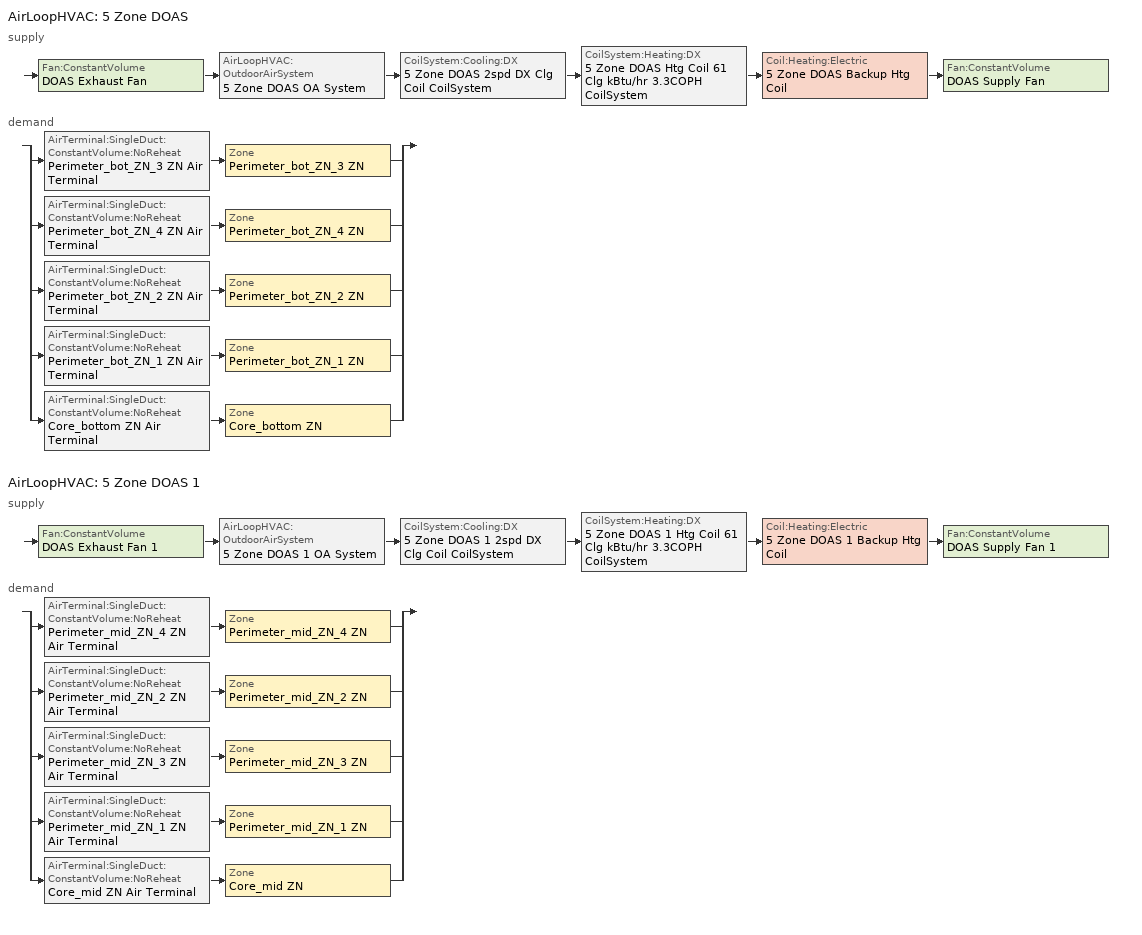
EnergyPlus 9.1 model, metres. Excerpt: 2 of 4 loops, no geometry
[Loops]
AirLoopHVAC '5 Zone DOAS'
 supply: Fan:ConstantVolume 'DOAS Exhaust Fan' > AirLoopHVAC:OutdoorAirSystem '5 Zone DOAS OA System' > CoilSystem:Cooling:DX '5 Zone DOAS 2spd DX Clg Coil CoilSystem' > CoilSystem:Heating:DX '5 Zone DOAS Htg Coil 61 Clg kBtu/hr 3.3COPH CoilSystem' > Coil:Heating:Electric '5 Zone DOAS Backup Htg Coil' > Fan:ConstantVolume 'DOAS Supply Fan'
 demand: split
  | AirTerminal:SingleDuct:ConstantVolume:NoReheat 'Perimeter_bot_ZN_3 ZN Air Terminal' > Zone 'Perimeter_bot_ZN_3 ZN'
  | AirTerminal:SingleDuct:ConstantVolume:NoReheat 'Perimeter_bot_ZN_4 ZN Air Terminal' > Zone 'Perimeter_bot_ZN_4 ZN'
  | AirTerminal:SingleDuct:ConstantVolume:NoReheat 'Perimeter_bot_ZN_2 ZN Air Terminal' > Zone 'Perimeter_bot_ZN_2 ZN'
  | AirTerminal:SingleDuct:ConstantVolume:NoReheat 'Perimeter_bot_ZN_1 ZN Air Terminal' > Zone 'Perimeter_bot_ZN_1 ZN'
  | AirTerminal:SingleDuct:ConstantVolume:NoReheat 'Core_bottom ZN Air Terminal' > Zone 'Core_bottom ZN'
AirLoopHVAC '5 Zone DOAS 1'
 supply: Fan:ConstantVolume 'DOAS Exhaust Fan 1' > AirLoopHVAC:OutdoorAirSystem '5 Zone DOAS 1 OA System' > CoilSystem:Cooling:DX '5 Zone DOAS 1 2spd DX Clg Coil CoilSystem' > CoilSystem:Heating:DX '5 Zone DOAS 1 Htg Coil 61 Clg kBtu/hr 3.3COPH CoilSystem' > Coil:Heating:Electric '5 Zone DOAS 1 Backup Htg Coil' > Fan:ConstantVolume 'DOAS Supply Fan 1'
 demand: split
  | AirTerminal:SingleDuct:ConstantVolume:NoReheat 'Perimeter_mid_ZN_4 ZN Air Terminal' > Zone 'Perimeter_mid_ZN_4 ZN'
  | AirTerminal:SingleDuct:ConstantVolume:NoReheat 'Perimeter_mid_ZN_2 ZN Air Terminal' > Zone 'Perimeter_mid_ZN_2 ZN'
  | AirTerminal:SingleDuct:ConstantVolume:NoReheat 'Perimeter_mid_ZN_3 ZN Air Terminal' > Zone 'Perimeter_mid_ZN_3 ZN'
  | AirTerminal:SingleDuct:ConstantVolume:NoReheat 'Perimeter_mid_ZN_1 ZN Air Terminal' > Zone 'Perimeter_mid_ZN_1 ZN'
  | AirTerminal:SingleDuct:ConstantVolume:NoReheat 'Core_mid ZN Air Terminal' > Zone 'Core_mid ZN'
[ZoneControl:Thermostat] Control Object Type 1=ThermostatSetpoint:DualSetpoint
Name | Zone or ZoneList | Control Type Schedule | Control Name 1
Core_bottom ZN Thermostat | Core_bottom ZN | Core_bottom ZN Thermostat Schedule | Office WholeBuilding - Md Office Thermostat 1
Core_mid ZN Thermostat | Core_mid ZN | Core_mid ZN Thermostat Schedule | Office WholeBuilding - Md Office Thermostat 2
Perimeter_bot_ZN_1 ZN Thermostat | Perimeter_bot_ZN_1 ZN | Perimeter_bot_ZN_1 ZN Thermostat Schedule | Office WholeBuilding - Md Office Thermostat 4
Perimeter_bot_ZN_2 ZN Thermostat | Perimeter_bot_ZN_2 ZN | Perimeter_bot_ZN_2 ZN Thermostat Schedule | Office WholeBuilding - Md Office Thermostat 5
Perimeter_bot_ZN_3 ZN Thermostat | Perimeter_bot_ZN_3 ZN | Perimeter_bot_ZN_3 ZN Thermostat Schedule | Office WholeBuilding - Md Office Thermostat 6
Perimeter_bot_ZN_4 ZN Thermostat | Perimeter_bot_ZN_4 ZN | Perimeter_bot_ZN_4 ZN Thermostat Schedule | Office WholeBuilding - Md Office Thermostat 7
Perimeter_mid_ZN_1 ZN Thermostat | Perimeter_mid_ZN_1 ZN | Perimeter_mid_ZN_1 ZN Thermostat Schedule | Office WholeBuilding - Md Office Thermostat 8
Perimeter_mid_ZN_2 ZN Thermostat | Perimeter_mid_ZN_2 ZN | Perimeter_mid_ZN_2 ZN Thermostat Schedule | Office WholeBuilding - Md Office Thermostat 9
Perimeter_mid_ZN_3 ZN Thermostat | Perimeter_mid_ZN_3 ZN | Perimeter_mid_ZN_3 ZN Thermostat Schedule | Office WholeBuilding - Md Office Thermostat 10
Perimeter_mid_ZN_4 ZN Thermostat | Perimeter_mid_ZN_4 ZN | Perimeter_mid_ZN_4 ZN Thermostat Schedule | Office WholeBuilding - Md Office Thermostat 11
[ThermostatSetpoint:DualSetpoint] Heating Setpoint Temperature Schedule=OfficeMedium HTGSETP_SCH_YES_OPTIMUM; Cooling Setpoint Temperature Schedule=OfficeMedium CLGSETP_SCH_YES_OPTIMUM
Office WholeBuilding - Md Office Thermostat 1; Office WholeBuilding - Md Office Thermostat 2; Office WholeBuilding - Md Office Thermostat 4; Office WholeBuilding - Md Office Thermostat 5; Office WholeBuilding - Md Office Thermostat 6; Office WholeBuilding - Md Office Thermostat 7; Office WholeBuilding - Md Office Thermostat 8; Office WholeBuilding - Md Office Thermostat 9; Office WholeBuilding - Md Office Thermostat 10; Office WholeBuilding - Md Office Thermostat 11
[AirTerminal:SingleDuct:ConstantVolume:NoReheat] Availability Schedule=Always On Discrete; Maximum Air Flow Rate {m3/s}=AutoSize
Core_bottom ZN Air Terminal; Core_mid ZN Air Terminal; Perimeter_bot_ZN_1 ZN Air Terminal; Perimeter_bot_ZN_2 ZN Air Terminal; Perimeter_bot_ZN_3 ZN Air Terminal; Perimeter_bot_ZN_4 ZN Air Terminal; Perimeter_mid_ZN_1 ZN Air Terminal; Perimeter_mid_ZN_2 ZN Air Terminal; Perimeter_mid_ZN_3 ZN Air Terminal; Perimeter_mid_ZN_4 ZN Air Terminal
[ZoneHVAC:TerminalUnit:VariableRefrigerantFlow] Terminal Unit Availability Schedule=Always On Discrete; Cooling Supply Air Flow Rate {m3/s}=Autosize; No Cooling Supply Air Flow Rate {m3/s}=Autosize; Heating Supply Air Flow Rate {m3/s}=Autosize; No Heating Supply Air Flow Rate {m3/s}=Autosize; Cooling Outdoor Air Flow Rate {m3/s}=0; Heating Outdoor Air Flow Rate {m3/s}=0; No Load Outdoor Air Flow Rate {m3/s}=0; Supply Air Fan Operating Mode Schedule=Always Off Discrete; Supply Air Fan Placement=DrawThrough; Zone Terminal Unit On Parasitic Electric Energy Use {W}=30; Zone Terminal Unit Off Parasitic Electric Energy Use {W}=20; Rated Heating Capacity Sizing Ratio {W/W}=1
Name | Supply Air Fan Object | Cooling Coil Object | Heating Coil Object
Core_bottom ZN VRF Terminal Unit | Core_bottom ZN VRF Unit Cycling Fan | Zone HVAC Terminal Unit Variable Refrigerant Flow 1 Cooling Coil 4 | Zone HVAC Terminal Unit Variable Refrigerant Flow 1 Heating Coil 4
Core_mid ZN VRF Terminal Unit | Core_mid ZN VRF Unit Cycling Fan | Zone HVAC Terminal Unit Variable Refrigerant Flow 1 Cooling Coil 9 | Zone HVAC Terminal Unit Variable Refrigerant Flow 1 Heating Coil 9
Perimeter_bot_ZN_1 ZN VRF Terminal Unit | Perimeter_bot_ZN_1 ZN VRF Unit Cycling Fan | Zone HVAC Terminal Unit Variable Refrigerant Flow 1 Cooling Coil 3 | Zone HVAC Terminal Unit Variable Refrigerant Flow 1 Heating Coil 3
Perimeter_bot_ZN_2 ZN VRF Terminal Unit | Perimeter_bot_ZN_2 ZN VRF Unit Cycling Fan | Zone HVAC Terminal Unit Variable Refrigerant Flow 1 Cooling Coil 2 | Zone HVAC Terminal Unit Variable Refrigerant Flow 1 Heating Coil 2
Perimeter_bot_ZN_3 ZN VRF Terminal Unit | Perimeter_bot_ZN_3 ZN VRF Unit Cycling Fan | Zone HVAC Terminal Unit Variable Refrigerant Flow 1 Cooling Coil | Zone HVAC Terminal Unit Variable Refrigerant Flow 1 Heating Coil
Perimeter_bot_ZN_4 ZN VRF Terminal Unit | Perimeter_bot_ZN_4 ZN VRF Unit Cycling Fan | Zone HVAC Terminal Unit Variable Refrigerant Flow 1 Cooling Coil 1 | Zone HVAC Terminal Unit Variable Refrigerant Flow 1 Heating Coil 1
Perimeter_mid_ZN_1 ZN VRF Terminal Unit | Perimeter_mid_ZN_1 ZN VRF Unit Cycling Fan | Zone HVAC Terminal Unit Variable Refrigerant Flow 1 Cooling Coil 8 | Zone HVAC Terminal Unit Variable Refrigerant Flow 1 Heating Coil 8
Perimeter_mid_ZN_2 ZN VRF Terminal Unit | Perimeter_mid_ZN_2 ZN VRF Unit Cycling Fan | Zone HVAC Terminal Unit Variable Refrigerant Flow 1 Cooling Coil 6 | Zone HVAC Terminal Unit Variable Refrigerant Flow 1 Heating Coil 6
Perimeter_mid_ZN_3 ZN VRF Terminal Unit | Perimeter_mid_ZN_3 ZN VRF Unit Cycling Fan | Zone HVAC Terminal Unit Variable Refrigerant Flow 1 Cooling Coil 7 | Zone HVAC Terminal Unit Variable Refrigerant Flow 1 Heating Coil 7
Perimeter_mid_ZN_4 ZN VRF Terminal Unit | Perimeter_mid_ZN_4 ZN VRF Unit Cycling Fan | Zone HVAC Terminal Unit Variable Refrigerant Flow 1 Cooling Coil 5 | Zone HVAC Terminal Unit Variable Refrigerant Flow 1 Heating Coil 5
[Coil:Cooling:DX:VariableRefrigerantFlow] Availability Schedule=Always On Discrete; Gross Rated Total Cooling Capacity {W}=Autosize; Gross Rated Sensible Heat Ratio=Autosize; Rated Air Flow Rate {m3/s}=Autosize
Name | Cooling Capacity Ratio Modifier Function of Temperature Curve | Cooling Capacity Modifier Curve Function of Flow Fraction
Zone HVAC Terminal Unit Variable Refrigerant Flow 1 Cooling Coil 4 | VRFTUCoolCapFT 4 | VRFACCoolCapFFF 4
Zone HVAC Terminal Unit Variable Refrigerant Flow 1 Cooling Coil 9 | VRFTUCoolCapFT 9 | VRFACCoolCapFFF 9
Zone HVAC Terminal Unit Variable Refrigerant Flow 1 Cooling Coil 3 | VRFTUCoolCapFT 3 | VRFACCoolCapFFF 3
Zone HVAC Terminal Unit Variable Refrigerant Flow 1 Cooling Coil 2 | VRFTUCoolCapFT 2 | VRFACCoolCapFFF 2
Zone HVAC Terminal Unit Variable Refrigerant Flow 1 Cooling Coil | VRFTUCoolCapFT | VRFACCoolCapFFF
Zone HVAC Terminal Unit Variable Refrigerant Flow 1 Cooling Coil 1 | VRFTUCoolCapFT 1 | VRFACCoolCapFFF 1
Zone HVAC Terminal Unit Variable Refrigerant Flow 1 Cooling Coil 8 | VRFTUCoolCapFT 8 | VRFACCoolCapFFF 8
Zone HVAC Terminal Unit Variable Refrigerant Flow 1 Cooling Coil 6 | VRFTUCoolCapFT 6 | VRFACCoolCapFFF 6
Zone HVAC Terminal Unit Variable Refrigerant Flow 1 Cooling Coil 7 | VRFTUCoolCapFT 7 | VRFACCoolCapFFF 7
Zone HVAC Terminal Unit Variable Refrigerant Flow 1 Cooling Coil 5 | VRFTUCoolCapFT 5 | VRFACCoolCapFFF 5
[Coil:Heating:DX:VariableRefrigerantFlow] Availability Schedule=Always On Discrete; Gross Rated Heating Capacity {W}=Autosize; Rated Air Flow Rate {m3/s}=Autosize
Name | Heating Capacity Ratio Modifier Function of Temperature Curve | Heating Capacity Modifier Function of Flow Fraction Curve
Zone HVAC Terminal Unit Variable Refrigerant Flow 1 Heating Coil 4 | Coil Heating DX Variable Refrigerant Flow 1 VRFTUHeatCAPFT 4 | Coil Heating DX Variable Refrigerant Flow 1 VRFACCoolCapFFF 4
Zone HVAC Terminal Unit Variable Refrigerant Flow 1 Heating Coil 9 | Coil Heating DX Variable Refrigerant Flow 1 VRFTUHeatCAPFT 9 | Coil Heating DX Variable Refrigerant Flow 1 VRFACCoolCapFFF 9
Zone HVAC Terminal Unit Variable Refrigerant Flow 1 Heating Coil 3 | Coil Heating DX Variable Refrigerant Flow 1 VRFTUHeatCAPFT 3 | Coil Heating DX Variable Refrigerant Flow 1 VRFACCoolCapFFF 3
Zone HVAC Terminal Unit Variable Refrigerant Flow 1 Heating Coil 2 | Coil Heating DX Variable Refrigerant Flow 1 VRFTUHeatCAPFT 2 | Coil Heating DX Variable Refrigerant Flow 1 VRFACCoolCapFFF 2
Zone HVAC Terminal Unit Variable Refrigerant Flow 1 Heating Coil | Coil Heating DX Variable Refrigerant Flow 1 VRFTUHeatCAPFT | Coil Heating DX Variable Refrigerant Flow 1 VRFACCoolCapFFF
Zone HVAC Terminal Unit Variable Refrigerant Flow 1 Heating Coil 1 | Coil Heating DX Variable Refrigerant Flow 1 VRFTUHeatCAPFT 1 | Coil Heating DX Variable Refrigerant Flow 1 VRFACCoolCapFFF 1
Zone HVAC Terminal Unit Variable Refrigerant Flow 1 Heating Coil 8 | Coil Heating DX Variable Refrigerant Flow 1 VRFTUHeatCAPFT 8 | Coil Heating DX Variable Refrigerant Flow 1 VRFACCoolCapFFF 8
Zone HVAC Terminal Unit Variable Refrigerant Flow 1 Heating Coil 6 | Coil Heating DX Variable Refrigerant Flow 1 VRFTUHeatCAPFT 6 | Coil Heating DX Variable Refrigerant Flow 1 VRFACCoolCapFFF 6
Zone HVAC Terminal Unit Variable Refrigerant Flow 1 Heating Coil 7 | Coil Heating DX Variable Refrigerant Flow 1 VRFTUHeatCAPFT 7 | Coil Heating DX Variable Refrigerant Flow 1 VRFACCoolCapFFF 7
Zone HVAC Terminal Unit Variable Refrigerant Flow 1 Heating Coil 5 | Coil Heating DX Variable Refrigerant Flow 1 VRFTUHeatCAPFT 5 | Coil Heating DX Variable Refrigerant Flow 1 VRFACCoolCapFFF 5
[Fan:OnOff] Availability Schedule=Always On Discrete; Maximum Flow Rate {m3/s}=Autosize; Motor In Airstream Fraction=1
Name | Fan Total Efficiency | Pressure Rise {Pa} | Motor Efficiency | Fan Power Ratio Function of Speed Ratio Curve | Fan Efficiency Ratio Function of Speed Ratio Curve
Core_bottom ZN VRF Unit Cycling Fan | 0.56225 | 452.709 | 0.865 | Fan On Off Power Curve 4 | Fan On Off Efficiency Curve 4
Core_mid ZN VRF Unit Cycling Fan | 0.56225 | 452.709 | 0.865 | Fan On Off Power Curve 9 | Fan On Off Efficiency Curve 9
Perimeter_bot_ZN_1 ZN VRF Unit Cycling Fan | 0.55575 | 447.476 | 0.855 | Fan On Off Power Curve 3 | Fan On Off Efficiency Curve 3
Perimeter_bot_ZN_2 ZN VRF Unit Cycling Fan | 0.55575 | 447.476 | 0.855 | Fan On Off Power Curve 2 | Fan On Off Efficiency Curve 2
Perimeter_bot_ZN_3 ZN VRF Unit Cycling Fan | 0.55575 | 447.476 | 0.855 | Fan On Off Power Curve | Fan On Off Efficiency Curve
Perimeter_bot_ZN_4 ZN VRF Unit Cycling Fan | 0.55575 | 447.476 | 0.855 | Fan On Off Power Curve 1 | Fan On Off Efficiency Curve 1
Perimeter_mid_ZN_1 ZN VRF Unit Cycling Fan | 0.55575 | 447.476 | 0.855 | Fan On Off Power Curve 8 | Fan On Off Efficiency Curve 8
Perimeter_mid_ZN_2 ZN VRF Unit Cycling Fan | 0.55575 | 447.476 | 0.855 | Fan On Off Power Curve 6 | Fan On Off Efficiency Curve 6
Perimeter_mid_ZN_3 ZN VRF Unit Cycling Fan | 0.55575 | 447.476 | 0.855 | Fan On Off Power Curve 7 | Fan On Off Efficiency Curve 7
Perimeter_mid_ZN_4 ZN VRF Unit Cycling Fan | 0.55575 | 447.476 | 0.855 | Fan On Off Power Curve 5 | Fan On Off Efficiency Curve 5
[Zone equipment]
Core_bottom ZN: Core_bottom ZN Air Terminal, Core_bottom ZN VRF Terminal Unit
Core_mid ZN: Core_mid ZN Air Terminal, Core_mid ZN VRF Terminal Unit
Perimeter_bot_ZN_1 ZN: Perimeter_bot_ZN_1 ZN Air Terminal, Perimeter_bot_ZN_1 ZN VRF Terminal Unit
Perimeter_bot_ZN_2 ZN: Perimeter_bot_ZN_2 ZN Air Terminal, Perimeter_bot_ZN_2 ZN VRF Terminal Unit
Perimeter_bot_ZN_3 ZN: Perimeter_bot_ZN_3 ZN Air Terminal, Perimeter_bot_ZN_3 ZN VRF Terminal Unit
Perimeter_bot_ZN_4 ZN: Perimeter_bot_ZN_4 ZN Air Terminal, Perimeter_bot_ZN_4 ZN VRF Terminal Unit
Perimeter_mid_ZN_1 ZN: Perimeter_mid_ZN_1 ZN Air Terminal, Perimeter_mid_ZN_1 ZN VRF Terminal Unit
Perimeter_mid_ZN_2 ZN: Perimeter_mid_ZN_2 ZN Air Terminal, Perimeter_mid_ZN_2 ZN VRF Terminal Unit
Perimeter_mid_ZN_3 ZN: Perimeter_mid_ZN_3 ZN Air Terminal, Perimeter_mid_ZN_3 ZN VRF Terminal Unit
Perimeter_mid_ZN_4 ZN: Perimeter_mid_ZN_4 ZN Air Terminal, Perimeter_mid_ZN_4 ZN VRF Terminal Unit
[Sizing:Zone] Zone Cooling Design Supply Air Temperature Input Method=SupplyAirTemperature; Zone Cooling Design Supply Air Temperature {C}=12.7778; Zone Cooling Design Supply Air Temperature Difference {deltaC}=11.11; Zone Heating Design Supply Air Temperature Input Method=SupplyAirTemperature; Zone Heating Design Supply Air Temperature {C}=40; Zone Heating Design Supply Air Temperature Difference {deltaC}=11.11; Zone Cooling Design Supply Air Humidity Ratio {kgWater/kgDryAir}=0.0085; Zone Heating Design Supply Air Humidity Ratio {kgWater/kgDryAir}=0.008; Design Specification Outdoor Air Object=Office WholeBuilding - Md Office Ventilation; Cooling Design Air Flow Method=DesignDay; Cooling Design Air Flow Rate {m3/s}=0; Cooling Minimum Air Flow per Zone Floor Area {m3/s-m2}=0.000762; Cooling Minimum Air Flow {m3/s}=0; Cooling Minimum Air Flow Fraction=0; Heating Design Air Flow Method=DesignDay; Heating Design Air Flow Rate {m3/s}=0; Heating Maximum Air Flow per Zone Floor Area {m3/s-m2}=0.002032; Heating Maximum Air Flow {m3/s}=0.141576; Heating Maximum Air Flow Fraction=0.3; Account for Dedicated Outdoor Air System=Yes; Dedicated Outdoor Air System Control Strategy=NeutralSupplyAir; Dedicated Outdoor Air Low Setpoint Temperature for Design {C}=15.5556; Dedicated Outdoor Air High Setpoint Temperature for Design {C}=21.1111
Name | Design Specification Zone Air Distribution Object
Core_bottom ZN | Core_bottom ZN Design Spec Zone Air Dist
Core_mid ZN | Core_mid ZN Design Spec Zone Air Dist
Perimeter_bot_ZN_1 ZN | Perimeter_bot_ZN_1 ZN Design Spec Zone Air Dist
Perimeter_bot_ZN_2 ZN | Perimeter_bot_ZN_2 ZN Design Spec Zone Air Dist
Perimeter_bot_ZN_3 ZN | Perimeter_bot_ZN_3 ZN Design Spec Zone Air Dist
Perimeter_bot_ZN_4 ZN | Perimeter_bot_ZN_4 ZN Design Spec Zone Air Dist
Perimeter_mid_ZN_1 ZN | Perimeter_mid_ZN_1 ZN Design Spec Zone Air Dist
Perimeter_mid_ZN_2 ZN | Perimeter_mid_ZN_2 ZN Design Spec Zone Air Dist
Perimeter_mid_ZN_3 ZN | Perimeter_mid_ZN_3 ZN Design Spec Zone Air Dist
Perimeter_mid_ZN_4 ZN | Perimeter_mid_ZN_4 ZN Design Spec Zone Air Dist
[DesignSpecification:ZoneAirDistribution] Zone Air Distribution Effectiveness in Cooling Mode=1; Zone Air Distribution Effectiveness in Heating Mode=1
Core_bottom ZN Design Spec Zone Air Dist; Core_mid ZN Design Spec Zone Air Dist; Perimeter_bot_ZN_1 ZN Design Spec Zone Air Dist; Perimeter_bot_ZN_2 ZN Design Spec Zone Air Dist; Perimeter_bot_ZN_3 ZN Design Spec Zone Air Dist; Perimeter_bot_ZN_4 ZN Design Spec Zone Air Dist; Perimeter_mid_ZN_1 ZN Design Spec Zone Air Dist; Perimeter_mid_ZN_2 ZN Design Spec Zone Air Dist; Perimeter_mid_ZN_3 ZN Design Spec Zone Air Dist; Perimeter_mid_ZN_4 ZN Design Spec Zone Air Dist
[Controller:MechanicalVentilation] Demand Controlled Ventilation=No; System Outdoor Air Method=ZoneSum; Design Specification Outdoor Air Object Name 1=Office WholeBuilding - Md Office Ventilation; Design Specification Outdoor Air Object Name 2=Office WholeBuilding - Md Office Ventilation; Design Specification Outdoor Air Object Name 3=Office WholeBuilding - Md Office Ventilation; Design Specification Outdoor Air Object Name 4=Office WholeBuilding - Md Office Ventilation; Design Specification Outdoor Air Object Name 5=Office WholeBuilding - Md Office Ventilation
Name | Availability Schedule | Zone Name 1 | Design Specification Zone Air Distribution Object Name 1 | Zone Name 2 | Design Specification Zone Air Distribution Object Name 2 | Zone Name 3 | Design Specification Zone Air Distribution Object Name 3 | Zone Name 4 | Design Specification Zone Air Distribution Object Name 4 | Zone Name 5 | Design Specification Zone Air Distribution Object Name 5
5 Zone DOAS Mechanical Ventilation Controller | 5 Zone DOAS Occ Sch | Core_bottom ZN | Core_bottom ZN Design Spec Zone Air Dist | Perimeter_bot_ZN_1 ZN | Perimeter_bot_ZN_1 ZN Design Spec Zone Air Dist | Perimeter_bot_ZN_2 ZN | Perimeter_bot_ZN_2 ZN Design Spec Zone Air Dist | Perimeter_bot_ZN_3 ZN | Perimeter_bot_ZN_3 ZN Design Spec Zone Air Dist | Perimeter_bot_ZN_4 ZN | Perimeter_bot_ZN_4 ZN Design Spec Zone Air Dist
5 Zone DOAS 1 Mechanical Ventilation Controller | 5 Zone DOAS 1 Occ Sch | Core_mid ZN | Core_mid ZN Design Spec Zone Air Dist | Perimeter_mid_ZN_1 ZN | Perimeter_mid_ZN_1 ZN Design Spec Zone Air Dist | Perimeter_mid_ZN_2 ZN | Perimeter_mid_ZN_2 ZN Design Spec Zone Air Dist | Perimeter_mid_ZN_3 ZN | Perimeter_mid_ZN_3 ZN Design Spec Zone Air Dist | Perimeter_mid_ZN_4 ZN | Perimeter_mid_ZN_4 ZN Design Spec Zone Air Dist
[DesignSpecification:OutdoorAir]
Office WholeBuilding - Md Office Ventilation: Outdoor Air Method=Sum; Outdoor Air Flow per Person {m3/s-person}=0; Outdoor Air Flow per Zone Floor Area {m3/s-m2}=0.0004318; Outdoor Air Flow per Zone {m3/s}=0; Outdoor Air Flow Air Changes per Hour {1/hr}=0
[AirLoopHVAC] Design Supply Air Flow Rate {m3/s}=AutoSize
5 Zone DOAS; 5 Zone DOAS 1
[Sizing:System] Type of Load to Size On=VentilationRequirement; Design Outdoor Air Flow Rate {m3/s}=Autosize; Central Heating Maximum System Air Flow Ratio=1; Preheat Design Temperature {C}=7; Preheat Design Humidity Ratio {kgWater/kgDryAir}=0.008; Precool Design Temperature {C}=12.8; Precool Design Humidity Ratio {kgWater/kgDryAir}=0.008; Central Cooling Design Supply Air Temperature {C}=15.5556; Central Heating Design Supply Air Temperature {C}=21.1111; Type of Zone Sum to Use=Coincident; 100% Outdoor Air in Cooling=Yes; 100% Outdoor Air in Heating=Yes; Central Cooling Design Supply Air Humidity Ratio {kgWater/kgDryAir}=0.0085; Central Heating Design Supply Air Humidity Ratio {kgWater/kgDryAir}=0.008; Cooling Supply Air Flow Rate Method=DesignDay; Cooling Supply Air Flow Rate {m3/s}=0; Cooling Supply Air Flow Rate Per Floor Area {m3/s-m2}=0.00996765; Cooling Fraction of Autosized Cooling Supply Air Flow Rate=1; Cooling Supply Air Flow Rate Per Unit Cooling Capacity {m3/s-W}=3.94755e-05; Heating Supply Air Flow Rate Method=DesignDay; Heating Supply Air Flow Rate {m3/s}=0; Heating Supply Air Flow Rate Per Floor Area {m3/s-m2}=0.00996765; Heating Fraction of Autosized Heating Supply Air Flow Rate=1; Heating Fraction of Autosized Cooling Supply Air Flow Rate=1; Heating Supply Air Flow Rate Per Unit Heating Capacity {m3/s-W}=3.15882e-05; System Outdoor Air Method=ZoneSum; Zone Maximum Outdoor Air Fraction=1; Cooling Design Capacity Method=CoolingDesignCapacity; Cooling Design Capacity {W}=Autosize; Cooling Design Capacity Per Floor Area {W/m2}=234.7; Fraction of Autosized Cooling Design Capacity=1; Heating Design Capacity Method=HeatingDesignCapacity; Heating Design Capacity {W}=Autosize; Heating Design Capacity Per Floor Area {W/m2}=157; Fraction of Autosized Heating Design Capacity=1; Central Cooling Capacity Control Method=OnOff
5 Zone DOAS; 5 Zone DOAS 1
[Fan:ConstantVolume] Maximum Flow Rate {m3/s}=AutoSize; Motor In Airstream Fraction=1
Name | Availability Schedule | Fan Total Efficiency | Pressure Rise {Pa} | Motor Efficiency
DOAS Exhaust Fan | 5 Zone DOAS Occ Sch | 0.55575 | 498.178 | 0.855
DOAS Supply Fan | 5 Zone DOAS Occ Sch | 0.56225 | 747.267 | 0.865
DOAS Exhaust Fan 1 | 5 Zone DOAS 1 Occ Sch | 0.55575 | 498.178 | 0.855
DOAS Supply Fan 1 | 5 Zone DOAS 1 Occ Sch | 0.56225 | 747.267 | 0.865
[SetpointManager:MixedAir] Control Variable=Temperature
Name | Setpoint Node or NodeList
DOAS Exhaust Fan Outlet Air Node OS Default SPM | DOAS Exhaust Fan Outlet Air Node
5 Zone DOAS Heat Exchanger Primary Outlet Air Node OS Default SPM | 5 Zone DOAS Heat Exchanger Primary Outlet Air Node
5 Zone DOAS Mixed Air Node OS Default SPM | 5 Zone DOAS Mixed Air Node
5 Zone DOAS 2spd DX Clg Coil Outlet Air Node OS Default SPM | 5 Zone DOAS 2spd DX Clg Coil Outlet Air Node
5 Zone DOAS Htg Coil Outlet Air Node OS Default SPM | 5 Zone DOAS Htg Coil Outlet Air Node
DOAS Exhaust Fan 1 Outlet Air Node OS Default SPM | DOAS Exhaust Fan 1 Outlet Air Node
5 Zone DOAS 1 Heat Exchanger Primary Outlet Air Node OS Default SPM | 5 Zone DOAS 1 Heat Exchanger Primary Outlet Air Node
5 Zone DOAS 1 Mixed Air Node OS Default SPM | 5 Zone DOAS 1 Mixed Air Node
5 Zone DOAS 1 2spd DX Clg Coil Outlet Air Node OS Default SPM | 5 Zone DOAS 1 2spd DX Clg Coil Outlet Air Node
5 Zone DOAS 1 Htg Coil Outlet Air Node OS Default SPM | 5 Zone DOAS 1 Htg Coil Outlet Air Node
[Controller:OutdoorAir] Minimum Outdoor Air Flow Rate {m3/s}=Autosize; Maximum Outdoor Air Flow Rate {m3/s}=Autosize; Economizer Control Type=NoEconomizer; Economizer Control Action Type=ModulateFlow; Lockout Type=NoLockout; Minimum Limit Type=FixedMinimum; Minimum Fraction of Outdoor Air Schedule=Always On Discrete; High Humidity Control=No; Control High Indoor Humidity Based on Outdoor Humidity Ratio=Yes; Heat Recovery Bypass Control Type=BypassWhenWithinEconomizerLimits
Name | Minimum Outdoor Air Schedule | Mechanical Ventilation Controller
5 Zone DOAS Outdoor Air Controller | 5 Zone DOAS Occ Sch | 5 Zone DOAS Mechanical Ventilation Controller
5 Zone DOAS 1 Outdoor Air Controller | 5 Zone DOAS 1 Occ Sch | 5 Zone DOAS 1 Mechanical Ventilation Controller
[HeatExchanger:AirToAir:SensibleAndLatent] Availability Schedule=Always On Discrete; Nominal Supply Air Flow Rate {m3/s}=Autosize; Sensible Effectiveness at 100% Heating Air Flow=0.72; Latent Effectiveness at 100% Heating Air Flow=0.72; Sensible Effectiveness at 75% Heating Air Flow=0.72; Latent Effectiveness at 75% Heating Air Flow=0.72; Sensible Effectiveness at 100% Cooling Air Flow=0.72; Latent Effectiveness at 100% Cooling Air Flow=0.72; Sensible Effectiveness at 75% Cooling Air Flow=0.72; Latent Effectiveness at 75% Cooling Air Flow=0.72; Nominal Electric Power {W}=0; Supply Air Outlet Temperature Control=No; Heat Exchanger Type=Rotary; Frost Control Type=None; Threshold Temperature {C}=1.7; Economizer Lockout=Yes
5 Zone DOAS Heat Exchanger; 5 Zone DOAS 1 Heat Exchanger
[CoilSystem:Cooling:DX] Availability Schedule=Always On Discrete
Name | Cooling Coil
5 Zone DOAS 2spd DX Clg Coil CoilSystem | 5 Zone DOAS 2spd DX Clg Coil
5 Zone DOAS 1 2spd DX Clg Coil CoilSystem | 5 Zone DOAS 1 2spd DX Clg Coil
[Coil:Cooling:DX:TwoSpeed] Availability Schedule=Always On Discrete; High Speed Gross Rated Total Cooling Capacity {W}=Autosize; High Speed Rated Sensible Heat Ratio=Autosize; High Speed Gross Rated Cooling COP {W/W}=3; High Speed Rated Air Flow Rate {m3/s}=Autosize; Low Speed Gross Rated Total Cooling Capacity {W}=Autosize; Low Speed Gross Rated Sensible Heat Ratio=0.69; Low Speed Gross Rated Cooling COP {W/W}=3; Low Speed Rated Air Flow Rate {m3/s}=Autosize; Condenser Type=AirCooled; High Speed Evaporative Condenser Effectiveness=0; High Speed Evaporative Condenser Air Flow Rate {m3/s}=Autosize; High Speed Evaporative Condenser Pump Rated Power Consumption {W}=Autosize; Low Speed Evaporative Condenser Effectiveness=0; Low Speed Evaporative Condenser Air Flow Rate {m3/s}=Autosize; Low Speed Evaporative Condenser Pump Rated Power Consumption {W}=Autosize; Basin Heater Capacity {W/K}=10; Basin Heater Setpoint Temperature {C}=2
Name | Total Cooling Capacity Function of Temperature Curve | Total Cooling Capacity Function of Flow Fraction Curve | Energy Input Ratio Function of Temperature Curve | Energy Input Ratio Function of Flow Fraction Curve | Part Load Fraction Correlation Curve | Low Speed Total Cooling Capacity Function of Temperature Curve | Low Speed Energy Input Ratio Function of Temperature Curve
5 Zone DOAS 2spd DX Clg Coil | Curve Biquadratic 1 | Curve Quadratic 3 | Curve Biquadratic 2 | Curve Quadratic 4 | Curve Quadratic 5 | Curve Biquadratic 3 | Curve Biquadratic 4
5 Zone DOAS 1 2spd DX Clg Coil | Curve Biquadratic 5 | Curve Quadratic 8 | Curve Biquadratic 6 | Curve Quadratic 9 | Curve Quadratic 10 | Curve Biquadratic 7 | Curve Biquadratic 8
[CoilSystem:Heating:DX] Availability Schedule=Always On Discrete
Name | Heating Coil
5 Zone DOAS Htg Coil 61 Clg kBtu/hr 3.3COPH CoilSystem | 5 Zone DOAS Htg Coil 61 Clg kBtu/hr 3.3COPH
5 Zone DOAS 1 Htg Coil 61 Clg kBtu/hr 3.3COPH CoilSystem | 5 Zone DOAS 1 Htg Coil 61 Clg kBtu/hr 3.3COPH
[Coil:Heating:DX:SingleSpeed] Availability Schedule=Always On Discrete; Gross Rated Heating Capacity {W}=Autosize; Gross Rated Heating COP {W/W}=3.53428; Rated Air Flow Rate {m3/s}=Autosize; Rated Supply Fan Power Per Volume Flow Rate {W/(m3/s)}=773.3; Heating Capacity Function of Temperature Curve=DXHEAT-NECB2011-REF-CAPFT; Heating Capacity Function of Flow Fraction Curve=DXHEAT-NECB2011-REF-CAPFFLOW; Energy Input Ratio Function of Temperature Curve=DXHEAT-NECB2011-REF-EIRFT; Energy Input Ratio Function of Flow Fraction Curve=DXHEAT-NECB2011-REF-EIRFFLOW; Part Load Fraction Correlation Curve=DXHEAT-NECB2011-REF-PLFFPLR; Minimum Outdoor Dry-Bulb Temperature for Compressor Operation {C}=-8; Maximum Outdoor Dry-Bulb Temperature for Defrost Operation {C}=5; Crankcase Heater Capacity {W}=0; Maximum Outdoor Dry-Bulb Temperature for Crankcase Heater Operation {C}=10; Defrost Strategy=ReverseCycle; Defrost Control=OnDemand; Defrost Time Period Fraction=0.166667; Resistive Defrost Heater Capacity {W}=2000
Name | Defrost Energy Input Ratio Function of Temperature Curve
5 Zone DOAS Htg Coil 61 Clg kBtu/hr 3.3COPH | 5 Zone DOAS Htg Coil Defrost EIR Func of Temp Curve
5 Zone DOAS 1 Htg Coil 61 Clg kBtu/hr 3.3COPH | 5 Zone DOAS 1 Htg Coil Defrost EIR Func of Temp Curve
[Coil:Heating:Electric] Availability Schedule=Always On Discrete; Efficiency=1; Nominal Capacity {W}=Autosize
5 Zone DOAS Backup Htg Coil; 5 Zone DOAS 1 Backup Htg Coil
[AirConditioner:VariableRefrigerantFlow] Availability Schedule=Always On Discrete; Gross Rated Total Cooling Capacity {W}=Autosize; Gross Rated Cooling COP {W/W}=4.287; Minimum Outdoor Temperature in Cooling Mode {C}=-15; Maximum Outdoor Temperature in Cooling Mode {C}=50; Gross Rated Heating Capacity {W}=Autosize; Rated Heating Capacity Sizing Ratio {W/W}=1; Gross Rated Heating COP {W/W}=4.147; Minimum Outdoor Temperature in Heating Mode {C}=-25; Maximum Outdoor Temperature in Heating Mode {C}=16.1; Heating Performance Curve Outdoor Temperature Type=WetBulbTemperature; Minimum Heat Pump Part-Load Ratio=0.25; Master Thermostat Priority Control Type=LoadPriority; Heat Pump Waste Heat Recovery=Yes; Equivalent Piping Length used for Piping Correction Factor in Cooling Mode {m}=30.48; Vertical Height used for Piping Correction Factor {m}=10.668; Piping Correction Factor for Height in Cooling Mode Coefficient {1/m}=-0.000386; Equivalent Piping Length used for Piping Correction Factor in Heating Mode {m}=30.48; Piping Correction Factor for Height in Heating Mode Coefficient {1/m}=0; Crankcase Heater Power per Compressor {W}=15; Number of Compressors=3; Ratio of Compressor Size to Total Compressor Capacity {W/W}=0.33; Maximum Outdoor Dry-Bulb Temperature for Crankcase Heater {C}=7; Defrost Strategy=ReverseCycle; Defrost Control=OnDemand; Defrost Time Period Fraction=0.058333; Resistive Defrost Heater Capacity {W}=1e-07; Maximum Outdoor Dry-bulb Temperature for Defrost Operation {C}=7; Condenser Type=AirCooled; Water Condenser Volume Flow Rate {m3/s}=Autosize; Evaporative Condenser Effectiveness=0.9; Evaporative Condenser Air Flow Rate {m3/s}=Autosize; Evaporative Condenser Pump Rated Power Consumption {W}=Autosize; Basin Heater Capacity {W/K}=0; Basin Heater Setpoint Temperature {C}=2; Fuel Type=Electricity; Minimum Outdoor Temperature in Heat Recovery Mode {C}=-10; Maximum Outdoor Temperature in Heat Recovery Mode {C}=27.2; Initial Heat Recovery Cooling Capacity Fraction {W/W}=0.5; Heat Recovery Cooling Capacity Time Constant {hr}=0.083; Initial Heat Recovery Cooling Energy Fraction {W/W}=1; Heat Recovery Cooling Energy Time Constant {hr}=0; Initial Heat Recovery Heating Capacity Fraction {W/W}=0.5; Heat Recovery Heating Capacity Time Constant {hr}=0.083; Initial Heat Recovery Heating Energy Fraction {W/W}=0.5; Heat Recovery Heating Energy Time Constant {hr}=0
Name | Heat Pump | Cooling Capacity Ratio Modifier Function of Low Temperature Curve | Cooling Capacity Ratio Boundary Curve | Cooling Capacity Ratio Modifier Function of High Temperature Curve | Cooling Energy Input Ratio Modifier Function of Low Temperature Curve | Cooling Energy Input Ratio Boundary Curve | Cooling Energy Input Ratio Modifier Function of High Temperature Curve | Cooling Energy Input Ratio Modifier Function of Low Part-Load Ratio Curve | Cooling Energy Input Ratio Modifier Function of High Part-Load Ratio Curve | Cooling Combination Ratio Correction Factor Curve | Cooling Part-Load Fraction Correlation Curve | Heating Capacity Ratio Modifier Function of Low Temperature Curve | Heating Capacity Ratio Boundary Curve | Heating Capacity Ratio Modifier Function of High Temperature Curve | Heating Energy Input Ratio Modifier Function of Low Temperature Curve | Heating Energy Input Ratio Boundary Curve | Heating Energy Input Ratio Modifier Function of High Temperature Curve | Heating Energy Input Ratio Modifier Function of Low Part-Load Ratio Curve | Heating Energy Input Ratio Modifier Function of High Part-Load Ratio Curve | Heating Combination Ratio Correction Factor Curve | Heating Part-Load Fraction Correlation Curve | Zone Name for Master Thermostat Location | Zone Terminal Unit List | Piping Correction Factor for Length in Cooling Mode Curve | Defrost Energy Input Ratio Modifier Function of Temperature Curve
 | 5 Zone VRF System | vrf_cool_cap_f_of_low_temp | vrf_cool_cap_ratio_boundary | vrf_cool_cap_f_of_high_temp | vrf_cool_eir_f_of_low_temp | vrf_cool_eir_ratio_boundary | vrf_cool_eir_f_of_high_temp | vrf_cool_eir_f_of_low_temp 1 | vrf_cooling_eir_high_plr | vrf_cooling_comb_ratio | vrf_cooling_cplffplr | vrf_heat_cap_f_of_low_temp | vrf_heat_cap_ratio_boundary | vrf_heat_cap_f_of_high_temp | vrf_heat_eir_f_of_low_temp | vrf_heat_eir_boundary | vrf_heat_eir_f_of_high_temp | vrf_heating_eir_low_plr | vrf_heating_eir_hi_plr | vrf_heating_comb_ratio | vrf_heating_cplffplr | Perimeter_bot_ZN_3 ZN | 5 Zone VRF System Terminal List | Air Conditioner Variable Refrigerant Flow 1 CoolingLengthCorrectionFactor | vrf_defrost_eir_f_of_temp
 | 5 Zone VRF System 1 | vrf_cool_cap_f_of_low_temp 1 | vrf_cool_cap_ratio_boundary 1 | vrf_cool_cap_f_of_high_temp 1 | vrf_cool_eir_f_of_low_temp 2 | vrf_cool_eir_ratio_boundary 1 | vrf_cool_eir_f_of_high_temp 1 | vrf_cool_eir_f_of_low_temp 3 | vrf_cooling_eir_high_plr 1 | vrf_cooling_comb_ratio 1 | vrf_cooling_cplffplr 1 | vrf_heat_cap_f_of_low_temp 1 | vrf_heat_cap_ratio_boundary 1 | vrf_heat_cap_f_of_high_temp 1 | vrf_heat_eir_f_of_low_temp 1 | vrf_heat_eir_boundary 1 | vrf_heat_eir_f_of_high_temp 1 | vrf_heating_eir_low_plr 1 | vrf_heating_eir_hi_plr 1 | vrf_heating_comb_ratio 1 | vrf_heating_cplffplr 1 | Perimeter_mid_ZN_4 ZN | 5 Zone VRF System 1 Terminal List | Air Conditioner Variable Refrigerant Flow 1 CoolingLengthCorrectionFactor 1 | vrf_defrost_eir_f_of_temp 1
[ZoneTerminalUnitList]
Name | Zone Terminal Unit Name 1 | Zone Terminal Unit Name 2 | Zone Terminal Unit Name 3 | Zone Terminal Unit Name 4 | Zone Terminal Unit Name 5
5 Zone VRF System Terminal List | Perimeter_bot_ZN_3 ZN VRF Terminal Unit | Perimeter_bot_ZN_4 ZN VRF Terminal Unit | Perimeter_bot_ZN_2 ZN VRF Terminal Unit | Perimeter_bot_ZN_1 ZN VRF Terminal Unit | Core_bottom ZN VRF Terminal Unit
5 Zone VRF System 1 Terminal List | Perimeter_mid_ZN_4 ZN VRF Terminal Unit | Perimeter_mid_ZN_2 ZN VRF Terminal Unit | Perimeter_mid_ZN_3 ZN VRF Terminal Unit | Perimeter_mid_ZN_1 ZN VRF Terminal Unit | Core_mid ZN VRF Terminal Unit
[Schedule:Compact]
Core_bottom ZN Thermostat Schedule; Core_mid ZN Thermostat Schedule; Perimeter_bot_ZN_1 ZN Thermostat Schedule; Perimeter_bot_ZN_2 ZN Thermostat Schedule; Perimeter_bot_ZN_3 ZN Thermostat Schedule; Perimeter_bot_ZN_4 ZN Thermostat Schedule; Perimeter_mid_ZN_1 ZN Thermostat Schedule; Perimeter_mid_ZN_2 ZN Thermostat Schedule; Perimeter_mid_ZN_3 ZN Thermostat Schedule; Perimeter_mid_ZN_4 ZN Thermostat Schedule: Through: 12/31, For: AllDays, Until: 24:00, 4
[Schedule:Day:Interval]
OfficeMedium HTGSETP_SCH_YES_OPTIMUM Default; OfficeMedium HTGSETP_SCH_YES_OPTIMUM Summer Design Day: No, 24:00, 15.6
OfficeMedium HTGSETP_SCH_YES_OPTIMUM Wkdy Day: No, 05:00, 15.6, 06:00, 17.8, 07:00, 20, 22:00, 21, 24:00, 15.6
OfficeMedium HTGSETP_SCH_YES_OPTIMUM Sat Day: No, 05:00, 15.6, 06:00, 17.8, 07:00, 20, 17:00, 21, 24:00, 15.6
OfficeMedium HTGSETP_SCH_YES_OPTIMUM Winter Design Day: No, 05:00, 15.6, 06:00, 17.6, 07:00, 19.6, 22:00, 21, 24:00, 15.6
OfficeMedium CLGSETP_SCH_YES_OPTIMUM Default; OfficeMedium CLGSETP_SCH_YES_OPTIMUM Winter Design Day: No, 24:00, 26.7
OfficeMedium CLGSETP_SCH_YES_OPTIMUM Wkdy Day: No, 05:00, 26.7, 06:00, 25.6, 07:00, 25, 22:00, 24, 24:00, 26.7
OfficeMedium CLGSETP_SCH_YES_OPTIMUM Sat Day: No, 05:00, 26.7, 06:00, 25.7, 07:00, 25, 17:00, 24, 24:00, 26.7
OfficeMedium CLGSETP_SCH_YES_OPTIMUM Summer Design Day: No, 05:00, 26.7, 06:00, 25.7, 07:00, 25, 22:00, 24, 24:00, 26.7
5 Zone DOAS Occ Sch Sunday; 5 Zone DOAS 1 Occ Sch Sunday: No, 24:00, 0
5 Zone DOAS Occ Sch Monday; 5 Zone DOAS Occ Sch Tuesday; 5 Zone DOAS Occ Sch Wednesday; 5 Zone DOAS Occ Sch Thursday; 5 Zone DOAS Occ Sch Friday; 5 Zone DOAS 1 Occ Sch Monday; 5 Zone DOAS 1 Occ Sch Tuesday; 5 Zone DOAS 1 Occ Sch Wednesday; 5 Zone DOAS 1 Occ Sch Thursday; 5 Zone DOAS 1 Occ Sch Friday: No, 07:00, 0, 18:00, 1, 24:00, 0
5 Zone DOAS Occ Sch Saturday; 5 Zone DOAS 1 Occ Sch Saturday: No, 08:00, 0, 12:00, 1, 24:00, 0
5 Zone DOAS Occ Sch Default; 5 Zone DOAS Occ Sch Summer Design Day; 5 Zone DOAS Occ Sch Winter Design Day; 5 Zone DOAS 1 Occ Sch Default; 5 Zone DOAS 1 Occ Sch Summer Design Day; 5 Zone DOAS 1 Occ Sch Winter Design Day: No, 24:00, 1
[Schedule:Week:Daily]
OfficeMedium HTGSETP_SCH_YES_OPTIMUM Week Rule - Jan1-Dec31: OfficeMedium HTGSETP_SCH_YES_OPTIMUM Default, OfficeMedium HTGSETP_SCH_YES_OPTIMUM Wkdy Day, OfficeMedium HTGSETP_SCH_YES_OPTIMUM Wkdy Day, OfficeMedium HTGSETP_SCH_YES_OPTIMUM Wkdy Day, OfficeMedium HTGSETP_SCH_YES_OPTIMUM Wkdy Day, OfficeMedium HTGSETP_SCH_YES_OPTIMUM Wkdy Day, OfficeMedium HTGSETP_SCH_YES_OPTIMUM Sat Day, OfficeMedium HTGSETP_SCH_YES_OPTIMUM Default, OfficeMedium HTGSETP_SCH_YES_OPTIMUM Summer Design Day, OfficeMedium HTGSETP_SCH_YES_OPTIMUM Winter Design Day, OfficeMedium HTGSETP_SCH_YES_OPTIMUM Default, OfficeMedium HTGSETP_SCH_YES_OPTIMUM Default
OfficeMedium CLGSETP_SCH_YES_OPTIMUM Week Rule - Jan1-Dec31: OfficeMedium CLGSETP_SCH_YES_OPTIMUM Default, OfficeMedium CLGSETP_SCH_YES_OPTIMUM Wkdy Day, OfficeMedium CLGSETP_SCH_YES_OPTIMUM Wkdy Day, OfficeMedium CLGSETP_SCH_YES_OPTIMUM Wkdy Day, OfficeMedium CLGSETP_SCH_YES_OPTIMUM Wkdy Day, OfficeMedium CLGSETP_SCH_YES_OPTIMUM Wkdy Day, OfficeMedium CLGSETP_SCH_YES_OPTIMUM Sat Day, OfficeMedium CLGSETP_SCH_YES_OPTIMUM Default, OfficeMedium CLGSETP_SCH_YES_OPTIMUM Summer Design Day, OfficeMedium CLGSETP_SCH_YES_OPTIMUM Winter Design Day, OfficeMedium CLGSETP_SCH_YES_OPTIMUM Default, OfficeMedium CLGSETP_SCH_YES_OPTIMUM Default
5 Zone DOAS Occ Sch Week Rule - Jan1-Dec31: 5 Zone DOAS Occ Sch Sunday, 5 Zone DOAS Occ Sch Monday, 5 Zone DOAS Occ Sch Tuesday, 5 Zone DOAS Occ Sch Wednesday, 5 Zone DOAS Occ Sch Thursday, 5 Zone DOAS Occ Sch Friday, 5 Zone DOAS Occ Sch Saturday, 5 Zone DOAS Occ Sch Default, 5 Zone DOAS Occ Sch Summer Design Day, 5 Zone DOAS Occ Sch Winter Design Day, 5 Zone DOAS Occ Sch Default, 5 Zone DOAS Occ Sch Default
5 Zone DOAS 1 Occ Sch Week Rule - Jan1-Dec31: 5 Zone DOAS 1 Occ Sch Sunday, 5 Zone DOAS 1 Occ Sch Monday, 5 Zone DOAS 1 Occ Sch Tuesday, 5 Zone DOAS 1 Occ Sch Wednesday, 5 Zone DOAS 1 Occ Sch Thursday, 5 Zone DOAS 1 Occ Sch Friday, 5 Zone DOAS 1 Occ Sch Saturday, 5 Zone DOAS 1 Occ Sch Default, 5 Zone DOAS 1 Occ Sch Summer Design Day, 5 Zone DOAS 1 Occ Sch Winter Design Day, 5 Zone DOAS 1 Occ Sch Default, 5 Zone DOAS 1 Occ Sch Default
[Schedule:Year]
OfficeMedium HTGSETP_SCH_YES_OPTIMUM: OfficeMedium HTGSETP_SCH_YES_OPTIMUM Week Rule - Jan1-Dec31, 1, 1, 12, 31
OfficeMedium CLGSETP_SCH_YES_OPTIMUM: OfficeMedium CLGSETP_SCH_YES_OPTIMUM Week Rule - Jan1-Dec31, 1, 1, 12, 31
5 Zone DOAS Occ Sch: 5 Zone DOAS Occ Sch Week Rule - Jan1-Dec31, 1, 1, 12, 31
5 Zone DOAS 1 Occ Sch: 5 Zone DOAS 1 Occ Sch Week Rule - Jan1-Dec31, 1, 1, 12, 31
[Schedule:Constant]
Name | Hourly Value
Always On Discrete | 1
Always Off Discrete | 0
[Curve:Biquadratic]
Name | Coefficient1 Constant | Coefficient2 x | Coefficient3 x**2 | Coefficient4 y | Coefficient5 y**2 | Coefficient6 x*y | Minimum Value of x {BasedOnField A2} | Maximum Value of x {BasedOnField A2} | Minimum Value of y {BasedOnField A3} | Maximum Value of y {BasedOnField A3} | Minimum Curve Output {BasedOnField A4} | Maximum Curve Output {BasedOnField A4}
VRFTUCoolCapFT 4; VRFTUCoolCapFT 9; VRFTUCoolCapFT 3; VRFTUCoolCapFT 2; VRFTUCoolCapFT; VRFTUCoolCapFT 1; VRFTUCoolCapFT 8; VRFTUCoolCapFT 6; VRFTUCoolCapFT 7; VRFTUCoolCapFT 5 | 0.0585884 | 0.0587397 | -0.000210275 | 0.010937 | -0.000121955 | -0.000524662 | 15 | 23.89 | 20 | 43.33 | 0.8083 | 1.2583
Coil Heating DX Variable Refrigerant Flow 1 VRFTUHeatCAPFT 4; Coil Heating DX Variable Refrigerant Flow 1 VRFTUHeatCAPFT 9; Coil Heating DX Variable Refrigerant Flow 1 VRFTUHeatCAPFT 3; Coil Heating DX Variable Refrigerant Flow 1 VRFTUHeatCAPFT 2; Coil Heating DX Variable Refrigerant Flow 1 VRFTUHeatCAPFT; Coil Heating DX Variable Refrigerant Flow 1 VRFTUHeatCAPFT 1; Coil Heating DX Variable Refrigerant Flow 1 VRFTUHeatCAPFT 8; Coil Heating DX Variable Refrigerant Flow 1 VRFTUHeatCAPFT 6; Coil Heating DX Variable Refrigerant Flow 1 VRFTUHeatCAPFT 7; Coil Heating DX Variable Refrigerant Flow 1 VRFTUHeatCAPFT 5 | 0.375444 | 0.0668191 | -0.00194171 | 0.0442618 | -0.000400958 | -0.00148198 | 21.11 | 27.22 | -15 | 18.33 | 0.6074 | 1
Curve Biquadratic 1; Curve Biquadratic 3; Curve Biquadratic 5; Curve Biquadratic 7 | 0.42415 | 0.04426 | -0.00042 | 0.00333 | -8e-05 | -0.00021 | 17 | 22 | 13 | 46
Curve Biquadratic 2; Curve Biquadratic 4; Curve Biquadratic 6; Curve Biquadratic 8 | 1.23649 | -0.02431 | 0.00057 | -0.01434 | 0.00063 | -0.00038 | 17 | 22 | 13 | 46
5 Zone DOAS Htg Coil Defrost EIR Func of Temp Curve; 5 Zone DOAS 1 Htg Coil Defrost EIR Func of Temp Curve | 0.297145 | 0.0430933 | -0.000748766 | 0.00597727 | 0.000482112 | -0.000956448 | 12.77778 | 23.88889 | 21.11111 | 46.11111
vrf_cool_cap_f_of_low_temp; vrf_cool_cap_f_of_low_temp 1 | -1.69653 | 0.207248 | -0.00343146 | 0.0163816 | -6.73872e-05 | -0.000849848 | 13.9 | 23.9 | -5 | 43.3 | 0.59 | 1.33
vrf_cool_cap_f_of_high_temp; vrf_cool_cap_f_of_high_temp 1 | 0.686736 | 0.0207631 | 0.0005447 | -0.0016218 | -4.259e-07 | -0.0003392 | 15 | 24 | 16 | 43
vrf_cool_eir_f_of_low_temp; vrf_cool_eir_f_of_low_temp 2 | -1.61908 | 0.185965 | -0.0038961 | -0.00901995 | 0.0003034 | 0.000476049 | 13.9 | 23.9 | -5 | 43.3 | 0.27 | 1.15
vrf_cool_eir_f_of_high_temp; vrf_cool_eir_f_of_high_temp 1 | -1.43951 | 0.161985 | -0.00349118 | 0.0269443 | 0.000134616 | -0.000671494 | 15 | 23.9 | 16.8 | 43.3
vrf_heat_cap_f_of_low_temp; vrf_heat_cap_f_of_low_temp 1 | 0.98322 | 0.0157168 | -0.000835032 | 0.0522939 | -0.000531556 | -0.00190606 | 16.1 | 23.9 | -25 | 13.3 | 0.515152 | 1.2
vrf_heat_cap_f_of_high_temp; vrf_heat_cap_f_of_high_temp 1 | 2.58599 | -0.0953227 | 0.000955329 | 0 | 0 | 0 | 21.1 | 27.2 | -944 | 15
vrf_heat_eir_f_of_low_temp; vrf_heat_eir_f_of_low_temp 1 | 0.75683 | 0.04575 | -0.00136357 | 0.0554885 | -0.00120701 | -0.00303329 | 16.1 | 23.9 | -25 | 13.3 | 0.7 | 1.184
vrf_heat_eir_f_of_high_temp; vrf_heat_eir_f_of_high_temp 1 | 1.38857 | -0.0229771 | 0.000537274 | -0.0273937 | 0.000403043 | -5.9786e-05 | 21.1 | 27.2 | 0 | 1
Air Conditioner Variable Refrigerant Flow 1 CoolingLengthCorrectionFactor; Air Conditioner Variable Refrigerant Flow 1 CoolingLengthCorrectionFactor 1 | 2.03882 | -0.00242606 | 3.5512e-06 | -1.68581 | 0.668703 | -4.5706e-05 | 7.62 | 182.88 | 0.8 | 1.5
vrf_defrost_eir_f_of_temp; vrf_defrost_eir_f_of_temp 1 | -1.61908 | 0.185965 | -0.0038961 | -0.00901995 | 0.0003034 | 0.000476049 | 13.9 | 23.9 | -5 | 50 | 0.27 | 1.155
[Curve:Quadratic]
Name | Coefficient1 Constant | Coefficient2 x | Coefficient3 x**2 | Minimum Value of x {BasedOnField A2} | Maximum Value of x {BasedOnField A2}
VRFACCoolCapFFF 4; Coil Heating DX Variable Refrigerant Flow 1 VRFACCoolCapFFF 4; VRFACCoolCapFFF 9; Coil Heating DX Variable Refrigerant Flow 1 VRFACCoolCapFFF 9; VRFACCoolCapFFF 3; Coil Heating DX Variable Refrigerant Flow 1 VRFACCoolCapFFF 3; VRFACCoolCapFFF 2; Coil Heating DX Variable Refrigerant Flow 1 VRFACCoolCapFFF 2; VRFACCoolCapFFF; Coil Heating DX Variable Refrigerant Flow 1 VRFACCoolCapFFF; VRFACCoolCapFFF 1; Coil Heating DX Variable Refrigerant Flow 1 VRFACCoolCapFFF 1; VRFACCoolCapFFF 8; Coil Heating DX Variable Refrigerant Flow 1 VRFACCoolCapFFF 8; VRFACCoolCapFFF 6; Coil Heating DX Variable Refrigerant Flow 1 VRFACCoolCapFFF 6; VRFACCoolCapFFF 7; Coil Heating DX Variable Refrigerant Flow 1 VRFACCoolCapFFF 7; VRFACCoolCapFFF 5; Coil Heating DX Variable Refrigerant Flow 1 VRFACCoolCapFFF 5 | 0.8 | 0.2 | 0 | 0.5 | 1.5
Curve Quadratic 3; Curve Quadratic 8 | 0.77136 | 0.34053 | -0.11088 | 0.75918 | 1.13877
Curve Quadratic 4; Curve Quadratic 9 | 1.2055 | -0.32953 | 0.12308 | 0.75918 | 1.13877
Curve Quadratic 5; Curve Quadratic 10 | 0.771 | 0.229 | 0 | 0 | 1
DXHEAT-NECB2011-REF-EIRFFLOW | 1.3824 | -0.4336 | 0.0512 | 0 | 1
[Curve:Exponent] Coefficient1 Constant=1; Coefficient2 Constant=0; Coefficient3 Constant=0; Minimum Value of x {BasedOnField A2}=0; Maximum Value of x {BasedOnField A2}=1
Fan On Off Power Curve 4; Fan On Off Power Curve 9; Fan On Off Power Curve 3; Fan On Off Power Curve 2; Fan On Off Power Curve; Fan On Off Power Curve 1; Fan On Off Power Curve 8; Fan On Off Power Curve 6; Fan On Off Power Curve 7; Fan On Off Power Curve 5
[Curve:Cubic]
Name | Coefficient1 Constant | Coefficient2 x | Coefficient3 x**2 | Coefficient4 x**3 | Minimum Value of x {BasedOnField A2} | Maximum Value of x {BasedOnField A2} | Minimum Curve Output {BasedOnField A3} | Maximum Curve Output {BasedOnField A3}
Fan On Off Efficiency Curve 4; Fan On Off Efficiency Curve 9; Fan On Off Efficiency Curve 3; Fan On Off Efficiency Curve 2; Fan On Off Efficiency Curve; Fan On Off Efficiency Curve 1; Fan On Off Efficiency Curve 8; Fan On Off Efficiency Curve 6; Fan On Off Efficiency Curve 7; Fan On Off Efficiency Curve 5 | 1 | 0 | 0 | 0 | 0 | 1
DXHEAT-NECB2011-REF-CAPFT | 0.729 | 0.0319 | 0.000136 | -8.75e-06 | -20 | 20
DXHEAT-NECB2011-REF-CAPFFLOW | 0.84 | 0.16 | 0 | 0 | 0.5 | 1.5
DXHEAT-NECB2011-REF-EIRFT | 1.2183 | -0.03612 | 0.00142 | -2.68e-05 | -20 | 20
DXHEAT-NECB2011-REF-PLFFPLR | 0.3696 | 2.3362 | -2.9577 | 1.2596 | 0.7 | 1
vrf_cool_cap_ratio_boundary; vrf_cool_cap_ratio_boundary 1 | 25.73 | -0.0315004 | -0.014166 | 0 | 11 | 30
vrf_cool_eir_ratio_boundary; vrf_cool_eir_ratio_boundary 1 | 25.7347 | -0.0315004 | -0.014166 | 0 | 15 | 24
vrf_cool_eir_f_of_low_temp 1; vrf_cool_eir_f_of_low_temp 3 | 0.0734992 | 0.334783 | 0.591613 | 0 | 0.25 | 1 | 0 | 1
vrf_cooling_eir_high_plr; vrf_heating_eir_hi_plr; vrf_cooling_eir_high_plr 1; vrf_heating_eir_hi_plr 1 | 1 | 0 | 0 | 0 | 1 | 1.5
vrf_cooling_comb_ratio; vrf_cooling_comb_ratio 1 | 0.24034 | -0.21873 | 1.97941 | -1.02636 | 0.5 | 2 | 0.5 | 1.056
vrf_cooling_cplffplr; vrf_heating_cplffplr; vrf_cooling_cplffplr 1; vrf_heating_cplffplr 1 | 0.85 | 0.15 | 0 | 0 | 1 | 1
vrf_heat_cap_ratio_boundary; vrf_heat_eir_boundary; vrf_heat_cap_ratio_boundary 1; vrf_heat_eir_boundary 1 | 58.577 | -3.0255 | 0.0193 | 0 | 15 | 23.9
vrf_heating_eir_low_plr; vrf_heating_eir_low_plr 1 | 0.0724907 | 0.65819 | 0.26926 | 0 | 0.25 | 1 | 0 | 1
vrf_heating_comb_ratio; vrf_heating_comb_ratio 1 | 0.62115 | -1.55798 | 3.36817 | -1.4224 | 0.5 | 2 | 0.5 | 1.155
